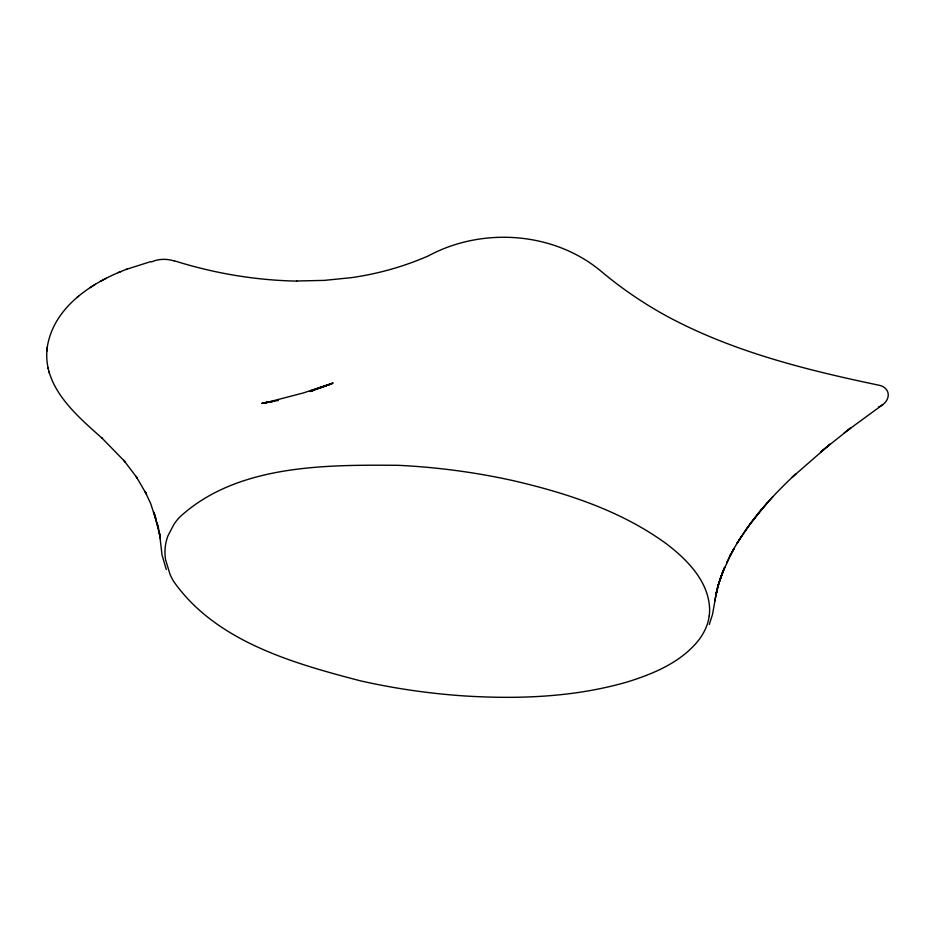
<?xml version="1.0" encoding="UTF-8"?>
<svg xmlns="http://www.w3.org/2000/svg" width="935" height="935" viewBox="0 0 935 935"><rect width="100%" height="100%" fill="white"/><g stroke="black" fill="none" stroke-linecap="round" stroke-linejoin="round"><path stroke-width="1.4" d="M127.347 268.976C92.483 282.043 54.417 306.435 47.451 345.985C41.257 385.758 75.922 414.953 102.441 438.492L101.599 437.685L125.337 462.065L123.806 460.336L137.258 478.124L136.113 476.382L146.351 494.054L145.054 491.401L150.909 504.164L158.436 528.123L157.068 522.583M47.288 347.142L46.902 351.034M714.749 601.182L716.49 592.089L712.528 614.412L709.279 624.475M718.302 585.088L719.296 581.734L715.789 595.408L718.384 584.282L716.28 593.199M716.046 594.309L717.051 589.833M717.461 587.507L723.596 569.579M719.249 581.78L722.755 571.998M721.189 575.983L718.98 582.832L724.637 567.276L721.434 575.481M719.763 580.156L722.182 573.459M721.925 574.102L730.656 554.689L726.577 563.034L727.033 562.064M730.177 555.647L729.674 556.606L734.045 548.483L730.177 555.647C746.375 524.301 770.241 497.677 795.919 473.8L792.19 477.236L830.268 444.055L820.591 452.037L850.792 427.914L843.954 433.174M741.794 535.802L736.979 543.434L750.688 523.121L767.425 502.668M745.511 530.285L760.845 510.276L772.754 496.801M77.138 297.388L78.61 296.196M847.461 430.474L882.804 404.621M90.157 287.618L95.44 284.252M106.193 278.256L100.524 281.295M118.242 272.634L120.849 271.547M326.245 385.536L310.864 391.309M319.221 388.27L333.141 382.988L303.466 392.91L266.054 402.669M125.898 269.502L150.453 261.695M317.023 388.925L325.544 385.91M310.151 391.52L312.757 390.608M311.308 391.122L314.768 389.907M331.633 383.806L311.46 390.491M266.615 402.482L261.742 403.417L271.512 401.454M266.978 402.436L262.513 403.219L278.396 400.449M273.429 401.407L263.074 403.067L267.655 402.377M296.816 280.991L324.398 280.383L351.607 277.625A320.752 296.348 37.7 0 0 428.242 255.945C481.829 226.983 552.936 231.564 600.34 270.624A552.795 467.523 -45.1 0 0 665.977 315.703C732.187 351.572 806.052 369.968 879.262 385.278A14.177 11.232 -17.7 0 1 888.227 394.243A14.177 11.232 -17.7 0 1 880.828 405.883M166.29 569.508L162.035 555.016L159.569 533.943L160.306 538.49M155.911 518.387L153.936 512.181L159.862 535.58L158.249 527.375L158.424 528.217M48.047 367.841L48.351 368.986M49.111 371.99L49.391 373.123M159.02 531.033L159.71 534.762M879.765 406.421A14.177 11.232 -17.7 0 1 878.666 406.877M296.827 281.108A454.2 417.711 52.8 0 1 174.155 260.736M151.376 261.999A29.651 24.684 20.3 0 1 174.109 260.912M709.209 615.943L708.94 617.684A75.758 57.023 -4.9 0 1 703.611 632.609L702.524 634.503A82.023 61.815 -4.7 0 1 698.866 639.914C681.37 662.097 654.126 673.551 627.876 681.779C574.826 697.276 518.773 699.333 463.912 695.909A625.351 569.029 -1.9 0 1 427.692 692.473A620.466 563.641 -1.8 0 1 360.197 680.785C292.632 663.102 215.693 641.41 173.536 581.254A99.379 75.957 9.2 0 1 170.065 574.452L165.577 559.714A79.884 60.822 9.8 0 1 167.926 535.86L174.015 524.231A98.923 75.303 9.1 0 1 179.088 517.686C236.099 464.508 324.866 464.753 397.994 465.314A468.003 319.653 3 0 1 466.226 471.976A471.228 321.488 3 0 1 513.514 480.73C567.358 493.224 621.53 511.001 666.597 543.948C687.459 559.901 709.069 581.745 709.63 609.702A81.251 61.184 -4.7 0 1 709.209 615.943M332.241 383.479L324.013 386.424L332.241 383.479"/></g></svg>
